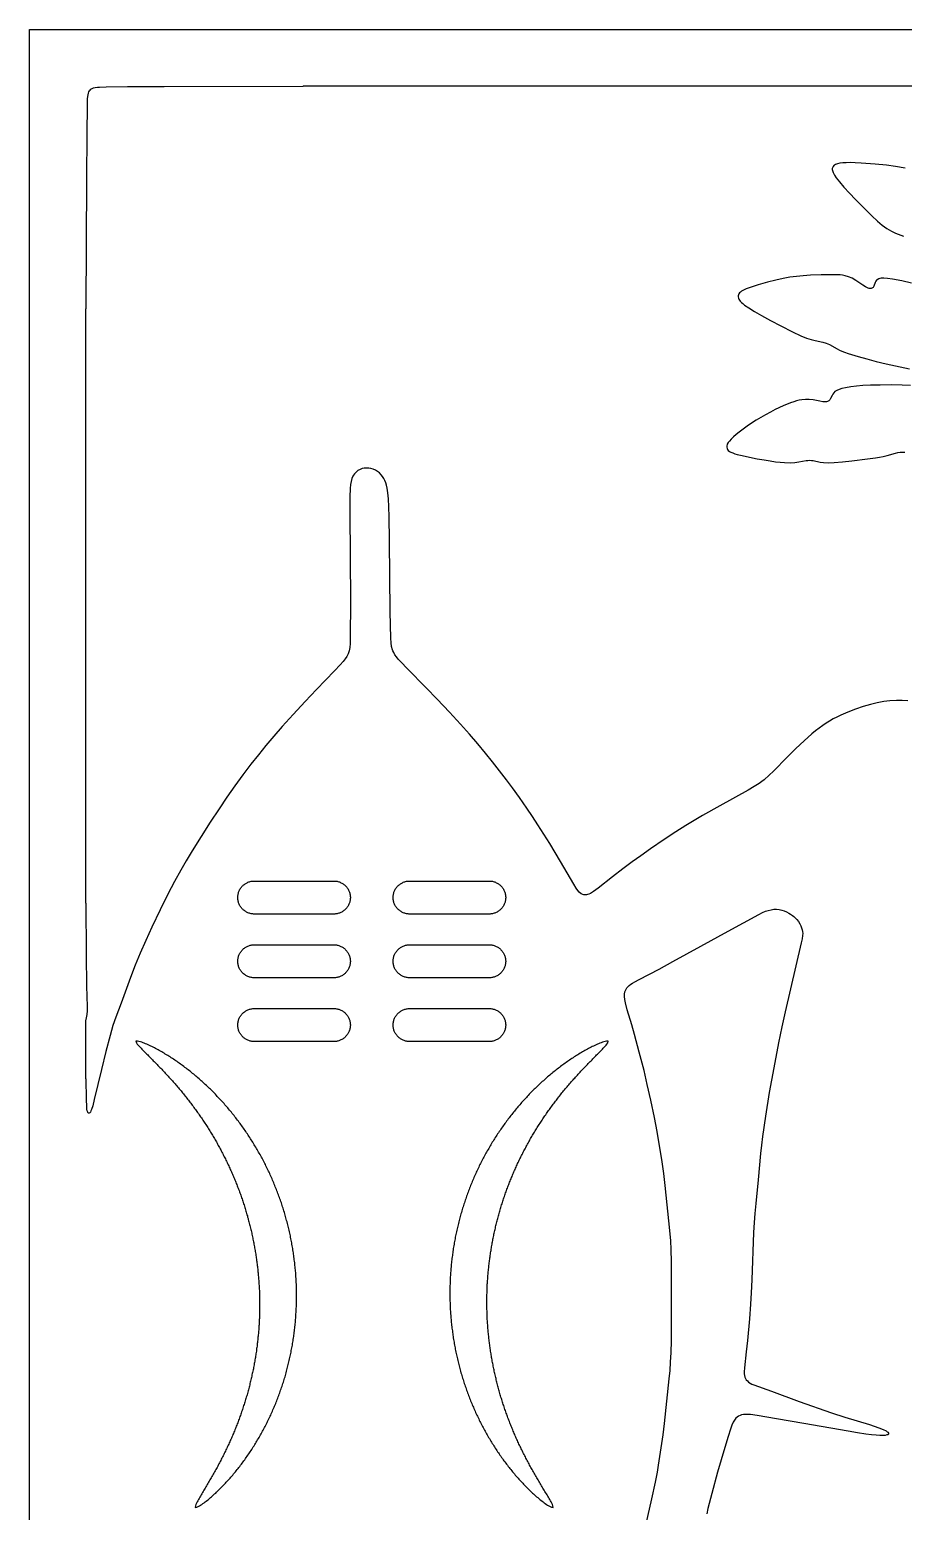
# Model space of a CAD drawing. Header units: millimetres. Extents: x 0 to 300, y 0 to 300.
# Drawn here: x 0 to 116.4, y 102.5 to 300 of the extents above; entities that cross this region are included whole.
import ezdxf

# ---------------------------------------------------------------- set-up
doc = ezdxf.new("R2010")
doc.units = ezdxf.units.MM
doc.layers.add('DIS_KONTUR', color=1, linetype='Continuous')
doc.layers.add('IC_DELIKLER', color=5, linetype='Continuous')

msp = doc.modelspace()

# ---------------------------------------------------------------- linework, layer by layer
at = {"layer": 'DIS_KONTUR'}
msp.add_lwpolyline([(0, 300), (300, 300), (300, 0), (0, 0)], close=True, dxfattribs=at)
at = {"layer": 'IC_DELIKLER'}
for points in [[(117.04, 210.53), (116.25, 210.57), (115.5, 210.56), (114.65, 210.52), (113.81, 210.42), (112.92, 210.26), (112.05, 210.05), (111.09, 209.77), (110.05, 209.41), (109.02, 209.02), (108.11, 208.62), (107.57, 208.35), (107.08, 208.1), (106.61, 207.82), (106.14, 207.53), (105.69, 207.22), (105.2, 206.87), (104.72, 206.51), (104.22, 206.1), (103.2, 205.21), (102.11, 204.18), (100.94, 203.02), (99.12, 201.16), (98.55, 200.6), (97.88, 200.01), (97.56, 199.76), (97.2, 199.5), (96.57, 199.09), (95.75, 198.61), (91.98, 196.54), (89.67, 195.25), (88.55, 194.59), (87.45, 193.91), (86.1, 193.04), (84.56, 192.02), (82.74, 190.78), (81.43, 189.86), (80.3, 189.04), (79.06, 188.11), (77.67, 187.04), (75.78, 185.56), (75.14, 185.09), (74.73, 184.85), (74.52, 184.75), (74.35, 184.7), (74.19, 184.66), (74.02, 184.65), (73.86, 184.66), (73.71, 184.7), (73.49, 184.81), (73.25, 185), (73.04, 185.24), (72.82, 185.56), (72.51, 186.06), (70.76, 189.09), (69.31, 191.49), (67.74, 193.98), (67, 195.11), (66.25, 196.23), (65.28, 197.63), (64.34, 198.93), (63.56, 199.97), (61.7, 202.38), (60.76, 203.55), (59.74, 204.78), (58.62, 206.07), (57.43, 207.41), (55.94, 209.03), (54.32, 210.74), (52.86, 212.24), (50.3, 214.84), (49.5, 215.67), (49.13, 216.08), (48.88, 216.38), (48.68, 216.66), (48.51, 216.95), (48.41, 217.17), (48.34, 217.34), (48.23, 217.76), (48.17, 218.25), (48.13, 218.89), (48.06, 222.39), (47.95, 231.89), (47.89, 235.04), (47.85, 236.39), (47.8, 237.44), (47.74, 238.23), (47.65, 238.87), (47.56, 239.26), (47.47, 239.59), (47.34, 239.9), (47.21, 240.16), (47.02, 240.44), (46.84, 240.67), (46.6, 240.9), (46.37, 241.08), (46.08, 241.26), (45.78, 241.4), (45.46, 241.5), (45.18, 241.55), (44.85, 241.56), (44.56, 241.54), (44.29, 241.48), (44.03, 241.38), (43.74, 241.22), (43.49, 241.02), (43.27, 240.78), (43.17, 240.62), (43.08, 240.46), (42.95, 240.15), (42.85, 239.78), (42.77, 239.34), (42.73, 238.85), (42.69, 237.7), (42.67, 235.65), (42.74, 223.75), (42.73, 218.9), (42.71, 218.15), (42.66, 217.61), (42.57, 217.19), (42.43, 216.78), (42.26, 216.43), (42.04, 216.11), (41.77, 215.75), (41.38, 215.3), (40.63, 214.5), (38.22, 212.03), (36.7, 210.44), (35.1, 208.72), (33.63, 207.08), (32.55, 205.83), (31.49, 204.57), (30.48, 203.33), (29.49, 202.07), (28.4, 200.64), (27.34, 199.18), (26.28, 197.67), (25.24, 196.14), (24.07, 194.33), (21.67, 190.53), (20.86, 189.21), (20.13, 187.95), (19.29, 186.42), (18.42, 184.73), (17.4, 182.67), (16.3, 180.37), (15.47, 178.55), (14.74, 176.9), (14.07, 175.29), (13.43, 173.66), (12.18, 170.23), (11.48, 168.36), (11.09, 167.22), (10.72, 165.92), (10.17, 163.79), (9.57, 161.37), (8.62, 157.38), (8.4, 156.52), (8.25, 156.04), (8.17, 155.85), (8.09, 155.7), (8.01, 155.59), (7.94, 155.55), (7.88, 155.54), (7.82, 155.57), (7.74, 155.68), (7.68, 155.86), (7.64, 156.09), (7.61, 156.4), (7.58, 157.42), (7.54, 160.07), (7.5, 160.12), (7.5, 167.97), (7.55, 168.02), (7.65, 168.71), (7.7, 169.19), (7.72, 169.63), (7.65, 171.26), (7.62, 172.41), (7.58, 176.76), (7.54, 183.51), (7.5, 183.56), (7.5, 262.76), (7.54, 262.81), (7.61, 280.11), (7.66, 286.06), (7.7, 289.91), (7.73, 290.8), (7.79, 291.32), (7.84, 291.53), (7.9, 291.69), (7.97, 291.83), (8.06, 291.95), (8.17, 292.05), (8.34, 292.16), (8.53, 292.23), (8.74, 292.29), (9.02, 292.33), (9.3, 292.35), (10.19, 292.38), (13.04, 292.41), (17.94, 292.43), (36.44, 292.46), (36.49, 292.5), (119.54, 292.5)], [(116.65, 281.54), (115.38, 281.77), (114.19, 281.93), (112.69, 282.08), (110.8, 282.21), (110, 282.25), (109.35, 282.27), (108.8, 282.26), (108.36, 282.24), (107.97, 282.2), (107.66, 282.13), (107.38, 282.02), (107.24, 281.94), (107.16, 281.87), (107.06, 281.77), (107.01, 281.68), (106.98, 281.58), (106.96, 281.48), (106.96, 281.37), (106.98, 281.22), (107.07, 280.94), (107.24, 280.61), (107.48, 280.25), (107.91, 279.71), (108.5, 279.02), (109.24, 278.21), (110.07, 277.35), (111.16, 276.24), (112.23, 275.19), (112.99, 274.47), (113.6, 273.95), (113.91, 273.71), (114.23, 273.47), (114.53, 273.29), (114.83, 273.12), (115.37, 272.87), (116.47, 272.45)], [(117.53, 266.2), (116.21, 266.5), (114.98, 266.74), (114.3, 266.84), (113.82, 266.88), (113.46, 266.86), (113.3, 266.83), (113.15, 266.77), (112.95, 266.66), (112.87, 266.59), (112.78, 266.47), (112.68, 266.28), (112.49, 265.8), (112.39, 265.64), (112.3, 265.56), (112.23, 265.52), (112.14, 265.5), (112.01, 265.49), (111.88, 265.51), (111.73, 265.55), (111.37, 265.72), (111.05, 265.92), (110.1, 266.56), (109.59, 266.85), (109.14, 267.05), (108.67, 267.18), (108.33, 267.25), (107.99, 267.29), (107.14, 267.33), (105.49, 267.32), (104.04, 267.27), (103.1, 267.2), (102.2, 267.11), (101.31, 266.98), (100.43, 266.82), (99.45, 266.61), (98.33, 266.33), (97.08, 265.98), (96.13, 265.69), (95.48, 265.45), (95.05, 265.24), (94.85, 265.12), (94.72, 265.02), (94.6, 264.9), (94.51, 264.78), (94.45, 264.65), (94.42, 264.51), (94.42, 264.37), (94.45, 264.22), (94.5, 264.08), (94.59, 263.94), (94.69, 263.8), (94.85, 263.63), (95.02, 263.48), (95.25, 263.29), (95.82, 262.9), (96.58, 262.42), (97.53, 261.87), (98.72, 261.23), (100.1, 260.51), (101.66, 259.73), (102.79, 259.2), (103.53, 258.89), (104.14, 258.68), (104.66, 258.54), (105.68, 258.34), (106.14, 258.21), (106.58, 258.02), (107.6, 257.43), (107.91, 257.28), (108.23, 257.14), (108.6, 256.99), (109.07, 256.83), (110.41, 256.43), (111.56, 256.11), (112.82, 255.78), (114.13, 255.46), (115.4, 255.17), (117.26, 254.77)], [(117.4, 252.58), (116.25, 252.62), (114.9, 252.63), (113.35, 252.62), (112.05, 252.59), (111.05, 252.54), (110.2, 252.47), (109.41, 252.37), (108.72, 252.25), (108.24, 252.14), (107.87, 252.03), (107.58, 251.9), (107.32, 251.74), (107.17, 251.6), (107.02, 251.41), (106.93, 251.23), (106.74, 250.82), (106.63, 250.64), (106.49, 250.51), (106.3, 250.42), (106.19, 250.39), (106.03, 250.37), (105.69, 250.39), (105.31, 250.45), (104.4, 250.63), (103.86, 250.7), (103.37, 250.71), (102.88, 250.66), (102.54, 250.6), (102.2, 250.52), (101.82, 250.4), (101.4, 250.25), (100.43, 249.85), (99.35, 249.34), (98.72, 249.02), (98.07, 248.66), (96.82, 247.92), (96.19, 247.52), (95.6, 247.13), (95.07, 246.75), (94.55, 246.36), (94.13, 246.02), (93.79, 245.72), (93.47, 245.42), (93.25, 245.16), (93.09, 244.94), (92.97, 244.72), (92.91, 244.49), (92.9, 244.32), (92.93, 244.18), (93.01, 244.02), (93.1, 243.91), (93.25, 243.78), (93.44, 243.68), (93.69, 243.57), (93.96, 243.47), (94.29, 243.38), (94.96, 243.21), (95.94, 243), (96.97, 242.8), (97.9, 242.63), (98.69, 242.5), (99.39, 242.4), (100.03, 242.33), (100.58, 242.28), (101.33, 242.26), (101.97, 242.3), (102.51, 242.37), (103.47, 242.55), (103.71, 242.57), (103.94, 242.59), (104.18, 242.58), (104.41, 242.55), (105.33, 242.35), (105.81, 242.28), (106.4, 242.26), (107.2, 242.3), (108.34, 242.4), (109.58, 242.52), (111.67, 242.77), (112.71, 242.91), (113.25, 243), (113.74, 243.11), (114.27, 243.24), (115.37, 243.56), (115.7, 243.63), (115.99, 243.67), (116.28, 243.69), (116.61, 243.68)], [(82.16, 100.81), (82.93, 104.12), (83.41, 106.37), (83.66, 107.7), (83.81, 108.64), (84.41, 112.69), (84.61, 114.18), (85.24, 120.15), (85.34, 121.24), (85.42, 122.34), (85.48, 123.64), (85.52, 125.19), (85.54, 127.09), (85.55, 129.59), (85.55, 133.14), (85.53, 135.74), (85.49, 137.39), (85.44, 138.53), (85.31, 139.93), (84.68, 145.89), (84.49, 147.53), (84.24, 149.36), (83.82, 151.98), (83.63, 153.12), (83.26, 154.98), (82.78, 157.28), (82.31, 159.38), (81.87, 161.22), (81.24, 163.7), (80.61, 166.06), (80.25, 167.31), (79.64, 169.32), (79.4, 170.24), (79.3, 170.72), (79.26, 171.1), (79.27, 171.43), (79.33, 171.74), (79.39, 171.91), (79.49, 172.1), (79.59, 172.25), (79.74, 172.43), (79.91, 172.59), (80.1, 172.73), (80.35, 172.9), (80.64, 173.08), (81.21, 173.39), (83.87, 174.77), (85.73, 175.76), (89.44, 177.82), (93.08, 179.81), (97.16, 182.05), (97.65, 182.29), (98.06, 182.47), (98.43, 182.59), (98.81, 182.68), (99.19, 182.73), (99.53, 182.73), (99.87, 182.69), (100.25, 182.6), (100.53, 182.51), (100.85, 182.38), (101.16, 182.23), (101.41, 182.09), (101.65, 181.92), (101.84, 181.77), (102.05, 181.57), (102.24, 181.36), (102.44, 181.09), (102.63, 180.8), (102.76, 180.54), (102.87, 180.28), (102.95, 180.01), (103, 179.78), (103.02, 179.5), (103, 179.22), (102.94, 178.79), (102.83, 178.25), (100.66, 169.06), (100.23, 167.05), (99.79, 164.95), (99.15, 161.61), (98.57, 158.31), (98.06, 155.15), (97.66, 152.43), (97.52, 151.29), (97.4, 150.19), (97.07, 146.66), (96.75, 143.53), (96.63, 142.18), (96.55, 140.98), (96.48, 139.64), (96.24, 133.34), (96.16, 131.59), (96.08, 130.1), (95.93, 128.15), (95.67, 125.26), (95.5, 123.72), (95.24, 121.59), (95.22, 121.06), (95.23, 120.82), (95.27, 120.59), (95.32, 120.37), (95.41, 120.17), (95.5, 120.02), (95.64, 119.85), (95.81, 119.7), (96, 119.57), (96.25, 119.44), (96.51, 119.32), (98.86, 118.48), (102.56, 117.1), (106.85, 115.6), (108.61, 115.02), (111.91, 114.03), (113.15, 113.62), (113.73, 113.39), (114.12, 113.19), (114.27, 113.09), (114.36, 113.01), (114.43, 112.91), (114.45, 112.83), (114.43, 112.78), (114.4, 112.73), (114.34, 112.69), (114.24, 112.65), (114, 112.6), (113.66, 112.57), (113.28, 112.58), (112.79, 112.61), (112.19, 112.68), (111.45, 112.77), (110.31, 112.94), (109.08, 113.14), (103.17, 114.2), (99.52, 114.8), (96.96, 115.25), (96.08, 115.38), (95.73, 115.4), (95.39, 115.4), (95.11, 115.38), (94.88, 115.33), (94.67, 115.26), (94.47, 115.16), (94.29, 115.03), (94.12, 114.88), (93.93, 114.63), (93.76, 114.34), (93.59, 113.94), (93.4, 113.43), (93.08, 112.43), (92.64, 110.99), (91.67, 107.68), (90.89, 104.84), (90.39, 102.85), (90.22, 102.12)]]:
    msp.add_lwpolyline(points, dxfattribs=at)
for points in [[(40.54, 186.5), (40.65, 186.5), (40.76, 186.49), (40.87, 186.48), (40.97, 186.46), (41.08, 186.43), (41.19, 186.4), (41.29, 186.37), (41.39, 186.33), (41.49, 186.28), (41.59, 186.23), (41.69, 186.18), (41.78, 186.12), (41.87, 186.05), (41.95, 185.99), (42.03, 185.91), (42.11, 185.84), (42.19, 185.76), (42.26, 185.67), (42.32, 185.58), (42.39, 185.49), (42.44, 185.4), (42.5, 185.3), (42.54, 185.2), (42.59, 185.1), (42.62, 185), (42.66, 184.9), (42.68, 184.79), (42.71, 184.68), (42.72, 184.57), (42.73, 184.46), (42.74, 184.35), (42.74, 184.25), (42.73, 184.14), (42.72, 184.03), (42.71, 183.92), (42.68, 183.81), (42.66, 183.7), (42.62, 183.6), (42.59, 183.5), (42.54, 183.4), (42.5, 183.3), (42.44, 183.2), (42.39, 183.11), (42.32, 183.02), (42.26, 182.93), (42.19, 182.84), (42.11, 182.76), (42.03, 182.69), (41.95, 182.61), (41.87, 182.55), (41.78, 182.48), (41.69, 182.42), (41.59, 182.37), (41.49, 182.32), (41.39, 182.27), (41.29, 182.23), (41.19, 182.2), (41.08, 182.17), (40.97, 182.14), (40.87, 182.12), (40.76, 182.11), (40.65, 182.1), (40.54, 182.1), (29.94, 182.1), (29.83, 182.1), (29.72, 182.11), (29.61, 182.12), (29.5, 182.14), (29.4, 182.17), (29.29, 182.2), (29.19, 182.23), (29.08, 182.27), (28.98, 182.32), (28.89, 182.37), (28.79, 182.42), (28.7, 182.48), (28.61, 182.55), (28.52, 182.61), (28.44, 182.69), (28.36, 182.76), (28.29, 182.84), (28.22, 182.93), (28.15, 183.02), (28.09, 183.11), (28.03, 183.2), (27.98, 183.3), (27.93, 183.4), (27.89, 183.5), (27.85, 183.6), (27.82, 183.7), (27.79, 183.81), (27.77, 183.92), (27.76, 184.03), (27.74, 184.14), (27.74, 184.25), (27.74, 184.35), (27.74, 184.46), (27.76, 184.57), (27.77, 184.68), (27.79, 184.79), (27.82, 184.9), (27.85, 185), (27.89, 185.1), (27.93, 185.2), (27.98, 185.3), (28.03, 185.4), (28.09, 185.49), (28.15, 185.58), (28.22, 185.67), (28.29, 185.76), (28.36, 185.84), (28.44, 185.91), (28.52, 185.99), (28.61, 186.05), (28.7, 186.12), (28.79, 186.18), (28.89, 186.23), (28.98, 186.28), (29.08, 186.33), (29.19, 186.37), (29.29, 186.4), (29.4, 186.43), (29.5, 186.46), (29.61, 186.48), (29.72, 186.49), (29.83, 186.5), (29.94, 186.5)], [(61.24, 186.5), (61.35, 186.5), (61.46, 186.49), (61.57, 186.48), (61.67, 186.46), (61.78, 186.43), (61.89, 186.4), (61.99, 186.37), (62.09, 186.33), (62.19, 186.28), (62.29, 186.23), (62.39, 186.18), (62.48, 186.12), (62.57, 186.05), (62.65, 185.99), (62.73, 185.91), (62.81, 185.84), (62.89, 185.76), (62.96, 185.67), (63.02, 185.58), (63.09, 185.49), (63.14, 185.4), (63.2, 185.3), (63.24, 185.2), (63.29, 185.1), (63.32, 185), (63.36, 184.9), (63.38, 184.79), (63.41, 184.68), (63.42, 184.57), (63.43, 184.46), (63.44, 184.35), (63.44, 184.25), (63.43, 184.14), (63.42, 184.03), (63.41, 183.92), (63.38, 183.81), (63.36, 183.7), (63.32, 183.6), (63.29, 183.5), (63.24, 183.4), (63.2, 183.3), (63.14, 183.2), (63.09, 183.11), (63.02, 183.02), (62.96, 182.93), (62.89, 182.84), (62.81, 182.76), (62.73, 182.69), (62.65, 182.61), (62.57, 182.55), (62.48, 182.48), (62.39, 182.42), (62.29, 182.37), (62.19, 182.32), (62.09, 182.27), (61.99, 182.23), (61.89, 182.2), (61.78, 182.17), (61.67, 182.14), (61.57, 182.12), (61.46, 182.11), (61.35, 182.1), (61.24, 182.1), (50.64, 182.1), (50.53, 182.1), (50.42, 182.11), (50.31, 182.12), (50.2, 182.14), (50.1, 182.17), (49.99, 182.2), (49.89, 182.23), (49.78, 182.27), (49.68, 182.32), (49.59, 182.37), (49.49, 182.42), (49.4, 182.48), (49.31, 182.55), (49.22, 182.61), (49.14, 182.69), (49.06, 182.76), (48.99, 182.84), (48.92, 182.93), (48.85, 183.02), (48.79, 183.11), (48.73, 183.2), (48.68, 183.3), (48.63, 183.4), (48.59, 183.5), (48.55, 183.6), (48.52, 183.7), (48.49, 183.81), (48.47, 183.92), (48.46, 184.03), (48.44, 184.14), (48.44, 184.25), (48.44, 184.35), (48.44, 184.46), (48.46, 184.57), (48.47, 184.68), (48.49, 184.79), (48.52, 184.9), (48.55, 185), (48.59, 185.1), (48.63, 185.2), (48.68, 185.3), (48.73, 185.4), (48.79, 185.49), (48.85, 185.58), (48.92, 185.67), (48.99, 185.76), (49.06, 185.84), (49.14, 185.91), (49.22, 185.99), (49.31, 186.05), (49.4, 186.12), (49.49, 186.18), (49.59, 186.23), (49.68, 186.28), (49.78, 186.33), (49.89, 186.37), (49.99, 186.4), (50.1, 186.43), (50.2, 186.46), (50.31, 186.48), (50.42, 186.49), (50.53, 186.5), (50.64, 186.5)], [(40.54, 178), (40.65, 178), (40.76, 177.99), (40.87, 177.98), (40.97, 177.96), (41.08, 177.93), (41.19, 177.9), (41.29, 177.87), (41.39, 177.83), (41.49, 177.78), (41.59, 177.73), (41.69, 177.68), (41.78, 177.62), (41.87, 177.55), (41.95, 177.49), (42.03, 177.41), (42.11, 177.34), (42.19, 177.26), (42.26, 177.17), (42.32, 177.08), (42.39, 176.99), (42.44, 176.9), (42.5, 176.8), (42.54, 176.7), (42.59, 176.6), (42.62, 176.5), (42.66, 176.4), (42.68, 176.29), (42.71, 176.18), (42.72, 176.07), (42.73, 175.96), (42.74, 175.85), (42.74, 175.75), (42.73, 175.64), (42.72, 175.53), (42.71, 175.42), (42.68, 175.31), (42.66, 175.2), (42.62, 175.1), (42.59, 175), (42.54, 174.9), (42.5, 174.8), (42.44, 174.7), (42.39, 174.61), (42.32, 174.52), (42.26, 174.43), (42.19, 174.34), (42.11, 174.26), (42.03, 174.19), (41.95, 174.11), (41.87, 174.05), (41.78, 173.98), (41.69, 173.92), (41.59, 173.87), (41.49, 173.82), (41.39, 173.77), (41.29, 173.73), (41.19, 173.7), (41.08, 173.67), (40.97, 173.64), (40.87, 173.62), (40.76, 173.61), (40.65, 173.6), (40.54, 173.6), (29.94, 173.6), (29.83, 173.6), (29.72, 173.61), (29.61, 173.62), (29.5, 173.64), (29.4, 173.67), (29.29, 173.7), (29.19, 173.73), (29.08, 173.77), (28.98, 173.82), (28.89, 173.87), (28.79, 173.92), (28.7, 173.98), (28.61, 174.05), (28.52, 174.11), (28.44, 174.19), (28.36, 174.26), (28.29, 174.34), (28.22, 174.43), (28.15, 174.52), (28.09, 174.61), (28.03, 174.7), (27.98, 174.8), (27.93, 174.9), (27.89, 175), (27.85, 175.1), (27.82, 175.2), (27.79, 175.31), (27.77, 175.42), (27.76, 175.53), (27.74, 175.64), (27.74, 175.75), (27.74, 175.85), (27.74, 175.96), (27.76, 176.07), (27.77, 176.18), (27.79, 176.29), (27.82, 176.4), (27.85, 176.5), (27.89, 176.6), (27.93, 176.7), (27.98, 176.8), (28.03, 176.9), (28.09, 176.99), (28.15, 177.08), (28.22, 177.17), (28.29, 177.26), (28.36, 177.34), (28.44, 177.41), (28.52, 177.49), (28.61, 177.55), (28.7, 177.62), (28.79, 177.68), (28.89, 177.73), (28.98, 177.78), (29.08, 177.83), (29.19, 177.87), (29.29, 177.9), (29.4, 177.93), (29.5, 177.96), (29.61, 177.98), (29.72, 177.99), (29.83, 178), (29.94, 178)], [(61.24, 178), (61.35, 178), (61.46, 177.99), (61.57, 177.98), (61.67, 177.96), (61.78, 177.93), (61.89, 177.9), (61.99, 177.87), (62.09, 177.83), (62.19, 177.78), (62.29, 177.73), (62.39, 177.68), (62.48, 177.62), (62.57, 177.55), (62.65, 177.49), (62.73, 177.41), (62.81, 177.34), (62.89, 177.26), (62.96, 177.17), (63.02, 177.08), (63.09, 176.99), (63.14, 176.9), (63.2, 176.8), (63.24, 176.7), (63.29, 176.6), (63.32, 176.5), (63.36, 176.4), (63.38, 176.29), (63.41, 176.18), (63.42, 176.07), (63.43, 175.96), (63.44, 175.85), (63.44, 175.75), (63.43, 175.64), (63.42, 175.53), (63.41, 175.42), (63.38, 175.31), (63.36, 175.2), (63.32, 175.1), (63.29, 175), (63.24, 174.9), (63.2, 174.8), (63.14, 174.7), (63.09, 174.61), (63.02, 174.52), (62.96, 174.43), (62.89, 174.34), (62.81, 174.26), (62.73, 174.19), (62.65, 174.11), (62.57, 174.05), (62.48, 173.98), (62.39, 173.92), (62.29, 173.87), (62.19, 173.82), (62.09, 173.77), (61.99, 173.73), (61.89, 173.7), (61.78, 173.67), (61.67, 173.64), (61.57, 173.62), (61.46, 173.61), (61.35, 173.6), (61.24, 173.6), (50.64, 173.6), (50.53, 173.6), (50.42, 173.61), (50.31, 173.62), (50.2, 173.64), (50.1, 173.67), (49.99, 173.7), (49.89, 173.73), (49.78, 173.77), (49.68, 173.82), (49.59, 173.87), (49.49, 173.92), (49.4, 173.98), (49.31, 174.05), (49.22, 174.11), (49.14, 174.19), (49.06, 174.26), (48.99, 174.34), (48.92, 174.43), (48.85, 174.52), (48.79, 174.61), (48.73, 174.7), (48.68, 174.8), (48.63, 174.9), (48.59, 175), (48.55, 175.1), (48.52, 175.2), (48.49, 175.31), (48.47, 175.42), (48.46, 175.53), (48.44, 175.64), (48.44, 175.75), (48.44, 175.85), (48.44, 175.96), (48.46, 176.07), (48.47, 176.18), (48.49, 176.29), (48.52, 176.4), (48.55, 176.5), (48.59, 176.6), (48.63, 176.7), (48.68, 176.8), (48.73, 176.9), (48.79, 176.99), (48.85, 177.08), (48.92, 177.17), (48.99, 177.26), (49.06, 177.34), (49.14, 177.41), (49.22, 177.49), (49.31, 177.55), (49.4, 177.62), (49.49, 177.68), (49.59, 177.73), (49.68, 177.78), (49.78, 177.83), (49.89, 177.87), (49.99, 177.9), (50.1, 177.93), (50.2, 177.96), (50.31, 177.98), (50.42, 177.99), (50.53, 178), (50.64, 178)], [(40.54, 169.5), (40.65, 169.5), (40.76, 169.49), (40.87, 169.48), (40.97, 169.46), (41.08, 169.43), (41.19, 169.4), (41.29, 169.37), (41.39, 169.33), (41.49, 169.28), (41.59, 169.23), (41.69, 169.18), (41.78, 169.12), (41.87, 169.05), (41.95, 168.99), (42.03, 168.91), (42.11, 168.84), (42.19, 168.76), (42.26, 168.67), (42.32, 168.58), (42.39, 168.49), (42.44, 168.4), (42.5, 168.3), (42.54, 168.2), (42.59, 168.1), (42.62, 168), (42.66, 167.9), (42.68, 167.79), (42.71, 167.68), (42.72, 167.57), (42.73, 167.46), (42.74, 167.35), (42.74, 167.25), (42.73, 167.14), (42.72, 167.03), (42.71, 166.92), (42.68, 166.81), (42.66, 166.7), (42.62, 166.6), (42.59, 166.5), (42.54, 166.4), (42.5, 166.3), (42.44, 166.2), (42.39, 166.11), (42.32, 166.02), (42.26, 165.93), (42.19, 165.84), (42.11, 165.76), (42.03, 165.69), (41.95, 165.61), (41.87, 165.55), (41.78, 165.48), (41.69, 165.42), (41.59, 165.37), (41.49, 165.32), (41.39, 165.27), (41.29, 165.23), (41.19, 165.2), (41.08, 165.17), (40.97, 165.14), (40.87, 165.12), (40.76, 165.11), (40.65, 165.1), (40.54, 165.1), (29.94, 165.1), (29.83, 165.1), (29.72, 165.11), (29.61, 165.12), (29.5, 165.14), (29.4, 165.17), (29.29, 165.2), (29.19, 165.23), (29.08, 165.27), (28.98, 165.32), (28.89, 165.37), (28.79, 165.42), (28.7, 165.48), (28.61, 165.55), (28.52, 165.61), (28.44, 165.69), (28.36, 165.76), (28.29, 165.84), (28.22, 165.93), (28.15, 166.02), (28.09, 166.11), (28.03, 166.2), (27.98, 166.3), (27.93, 166.4), (27.89, 166.5), (27.85, 166.6), (27.82, 166.7), (27.79, 166.81), (27.77, 166.92), (27.76, 167.03), (27.74, 167.14), (27.74, 167.25), (27.74, 167.35), (27.74, 167.46), (27.76, 167.57), (27.77, 167.68), (27.79, 167.79), (27.82, 167.9), (27.85, 168), (27.89, 168.1), (27.93, 168.2), (27.98, 168.3), (28.03, 168.4), (28.09, 168.49), (28.15, 168.58), (28.22, 168.67), (28.29, 168.76), (28.36, 168.84), (28.44, 168.91), (28.52, 168.99), (28.61, 169.05), (28.7, 169.12), (28.79, 169.18), (28.89, 169.23), (28.98, 169.28), (29.08, 169.33), (29.19, 169.37), (29.29, 169.4), (29.4, 169.43), (29.5, 169.46), (29.61, 169.48), (29.72, 169.49), (29.83, 169.5), (29.94, 169.5)], [(61.24, 169.5), (61.35, 169.5), (61.46, 169.49), (61.57, 169.48), (61.67, 169.46), (61.78, 169.43), (61.89, 169.4), (61.99, 169.37), (62.09, 169.33), (62.19, 169.28), (62.29, 169.23), (62.39, 169.18), (62.48, 169.12), (62.57, 169.05), (62.65, 168.99), (62.73, 168.91), (62.81, 168.84), (62.89, 168.76), (62.96, 168.67), (63.02, 168.58), (63.09, 168.49), (63.14, 168.4), (63.2, 168.3), (63.24, 168.2), (63.29, 168.1), (63.32, 168), (63.36, 167.9), (63.38, 167.79), (63.41, 167.68), (63.42, 167.57), (63.43, 167.46), (63.44, 167.35), (63.44, 167.25), (63.43, 167.14), (63.42, 167.03), (63.41, 166.92), (63.38, 166.81), (63.36, 166.7), (63.32, 166.6), (63.29, 166.5), (63.24, 166.4), (63.2, 166.3), (63.14, 166.2), (63.09, 166.11), (63.02, 166.02), (62.96, 165.93), (62.89, 165.84), (62.81, 165.76), (62.73, 165.69), (62.65, 165.61), (62.57, 165.55), (62.48, 165.48), (62.39, 165.42), (62.29, 165.37), (62.19, 165.32), (62.09, 165.27), (61.99, 165.23), (61.89, 165.2), (61.78, 165.17), (61.67, 165.14), (61.57, 165.12), (61.46, 165.11), (61.35, 165.1), (61.24, 165.1), (50.64, 165.1), (50.53, 165.1), (50.42, 165.11), (50.31, 165.12), (50.2, 165.14), (50.1, 165.17), (49.99, 165.2), (49.89, 165.23), (49.78, 165.27), (49.68, 165.32), (49.59, 165.37), (49.49, 165.42), (49.4, 165.48), (49.31, 165.55), (49.22, 165.61), (49.14, 165.69), (49.06, 165.76), (48.99, 165.84), (48.92, 165.93), (48.85, 166.02), (48.79, 166.11), (48.73, 166.2), (48.68, 166.3), (48.63, 166.4), (48.59, 166.5), (48.55, 166.6), (48.52, 166.7), (48.49, 166.81), (48.47, 166.92), (48.46, 167.03), (48.44, 167.14), (48.44, 167.25), (48.44, 167.35), (48.44, 167.46), (48.46, 167.57), (48.47, 167.68), (48.49, 167.79), (48.52, 167.9), (48.55, 168), (48.59, 168.1), (48.63, 168.2), (48.68, 168.3), (48.73, 168.4), (48.79, 168.49), (48.85, 168.58), (48.92, 168.67), (48.99, 168.76), (49.06, 168.84), (49.14, 168.91), (49.22, 168.99), (49.31, 169.05), (49.4, 169.12), (49.49, 169.18), (49.59, 169.23), (49.68, 169.28), (49.78, 169.33), (49.89, 169.37), (49.99, 169.4), (50.1, 169.43), (50.2, 169.46), (50.31, 169.48), (50.42, 169.49), (50.53, 169.5), (50.64, 169.5)], [(14.24, 164.92), (14.35, 164.77), (14.47, 164.62), (14.59, 164.48), (14.71, 164.35), (14.84, 164.21), (14.97, 164.08), (15.09, 163.95), (15.22, 163.82), (15.34, 163.69), (15.47, 163.56), (15.6, 163.44), (15.73, 163.31), (15.85, 163.18), (15.98, 163.05), (16.1, 162.93), (16.23, 162.8), (16.36, 162.67), (16.48, 162.55), (16.61, 162.42), (16.73, 162.29), (16.86, 162.17), (16.98, 162.04), (17.1, 161.91), (17.23, 161.78), (17.35, 161.66), (17.47, 161.53), (17.6, 161.4), (17.72, 161.27), (17.84, 161.14), (17.96, 161.02), (18.08, 160.89), (18.2, 160.76), (18.32, 160.63), (18.44, 160.5), (18.56, 160.37), (18.68, 160.24), (18.79, 160.11), (18.91, 159.98), (19.03, 159.85), (19.14, 159.72), (19.26, 159.58), (19.37, 159.45), (19.49, 159.32), (19.6, 159.19), (19.72, 159.05), (19.83, 158.92), (19.94, 158.79), (20.05, 158.65), (20.17, 158.52), (20.28, 158.38), (20.39, 158.25), (20.5, 158.11), (20.61, 157.98), (20.72, 157.84), (20.83, 157.71), (20.93, 157.57), (21.04, 157.43), (21.15, 157.3), (21.25, 157.16), (21.36, 157.02), (21.47, 156.88), (21.57, 156.75), (21.67, 156.61), (21.78, 156.47), (21.88, 156.33), (21.98, 156.19), (22.09, 156.05), (22.19, 155.91), (22.29, 155.77), (22.39, 155.63), (22.49, 155.49), (22.59, 155.35), (22.69, 155.2), (22.78, 155.06), (22.88, 154.92), (22.98, 154.78), (23.08, 154.63), (23.17, 154.49), (23.27, 154.35), (23.36, 154.2), (23.46, 154.06), (23.55, 153.91), (23.64, 153.77), (23.73, 153.62), (23.83, 153.48), (23.92, 153.33), (24.01, 153.19), (24.1, 153.04), (24.19, 152.89), (24.28, 152.75), (24.37, 152.6), (24.45, 152.45), (24.54, 152.31), (24.63, 152.16), (24.71, 152.01), (24.8, 151.86), (24.88, 151.71), (24.97, 151.56), (25.05, 151.41), (25.13, 151.26), (25.22, 151.11), (25.3, 150.96), (25.38, 150.81), (25.46, 150.66), (25.54, 150.51), (25.62, 150.36), (25.7, 150.21), (25.78, 150.06), (25.85, 149.91), (25.93, 149.75), (26.01, 149.6), (26.08, 149.45), (26.16, 149.3), (26.23, 149.14), (26.31, 148.99), (26.38, 148.83), (26.45, 148.68), (26.53, 148.53), (26.6, 148.37), (26.67, 148.22), (26.74, 148.06), (26.81, 147.91), (26.88, 147.75), (26.95, 147.6), (27.02, 147.44), (27.08, 147.28), (27.15, 147.13), (27.22, 146.97), (27.28, 146.82), (27.35, 146.66), (27.41, 146.5), (27.47, 146.34), (27.54, 146.19), (27.6, 146.03), (27.66, 145.87), (27.72, 145.71), (27.78, 145.55), (27.84, 145.4), (27.9, 145.24), (27.96, 145.08), (28.02, 144.92), (28.08, 144.76), (28.13, 144.6), (28.19, 144.44), (28.25, 144.28), (28.3, 144.12), (28.36, 143.96), (28.41, 143.8), (28.46, 143.64), (28.52, 143.48), (28.57, 143.32), (28.62, 143.16), (28.67, 142.99), (28.72, 142.83), (28.77, 142.67), (28.82, 142.51), (28.87, 142.35), (28.91, 142.19), (28.96, 142.02), (29.01, 141.86), (29.05, 141.7), (29.1, 141.53), (29.14, 141.37), (29.18, 141.21), (29.23, 141.05), (29.27, 140.88), (29.31, 140.72), (29.35, 140.56), (29.39, 140.39), (29.43, 140.23), (29.47, 140.06), (29.51, 139.9), (29.55, 139.73), (29.59, 139.57), (29.62, 139.41), (29.66, 139.24), (29.69, 139.08), (29.73, 138.91), (29.76, 138.75), (29.8, 138.58), (29.83, 138.42), (29.86, 138.25), (29.89, 138.08), (29.92, 137.92), (29.95, 137.75), (29.98, 137.59), (30.01, 137.42), (30.04, 137.26), (30.07, 137.09), (30.1, 136.92), (30.12, 136.76), (30.15, 136.59), (30.17, 136.42), (30.2, 136.26), (30.22, 136.09), (30.24, 135.92), (30.27, 135.76), (30.29, 135.59), (30.31, 135.42), (30.33, 135.26), (30.35, 135.09), (30.37, 134.92), (30.39, 134.75), (30.41, 134.59), (30.42, 134.42), (30.44, 134.25), (30.46, 134.08), (30.47, 133.92), (30.49, 133.75), (30.5, 133.58), (30.51, 133.41), (30.53, 133.25), (30.54, 133.08), (30.55, 132.91), (30.56, 132.74), (30.57, 132.57), (30.58, 132.41), (30.59, 132.24), (30.6, 132.07), (30.61, 131.9), (30.61, 131.73), (30.62, 131.56), (30.63, 131.4), (30.63, 131.23), (30.64, 131.06), (30.64, 130.89), (30.64, 130.72), (30.64, 130.55), (30.65, 130.39), (30.65, 130.22), (30.65, 130.05), (30.65, 129.88), (30.65, 129.71), (30.65, 129.54), (30.64, 129.38), (30.64, 129.21), (30.64, 129.04), (30.63, 128.87), (30.63, 128.7), (30.62, 128.53), (30.62, 128.37), (30.61, 128.2), (30.6, 128.03), (30.59, 127.86), (30.59, 127.69), (30.58, 127.52), (30.57, 127.35), (30.56, 127.19), (30.54, 127.02), (30.53, 126.85), (30.52, 126.68), (30.51, 126.51), (30.49, 126.35), (30.48, 126.18), (30.46, 126.01), (30.45, 125.84), (30.43, 125.67), (30.41, 125.51), (30.4, 125.34), (30.38, 125.17), (30.36, 125), (30.34, 124.83), (30.32, 124.67), (30.3, 124.5), (30.28, 124.33), (30.25, 124.16), (30.23, 124), (30.21, 123.83), (30.18, 123.66), (30.16, 123.49), (30.13, 123.33), (30.11, 123.16), (30.08, 122.99), (30.05, 122.83), (30.02, 122.66), (29.99, 122.49), (29.96, 122.32), (29.93, 122.16), (29.9, 121.99), (29.87, 121.83), (29.84, 121.66), (29.81, 121.49), (29.77, 121.33), (29.74, 121.16), (29.7, 120.99), (29.67, 120.83), (29.63, 120.66), (29.6, 120.5), (29.56, 120.33), (29.52, 120.17), (29.48, 120), (29.44, 119.83), (29.4, 119.67), (29.36, 119.5), (29.32, 119.34), (29.28, 119.17), (29.24, 119.01), (29.19, 118.85), (29.15, 118.68), (29.11, 118.52), (29.06, 118.35), (29.02, 118.19), (28.97, 118.02), (28.92, 117.86), (28.87, 117.7), (28.83, 117.53), (28.78, 117.37), (28.73, 117.21), (28.68, 117.04), (28.63, 116.88), (28.58, 116.72), (28.52, 116.56), (28.47, 116.39), (28.42, 116.23), (28.36, 116.07), (28.31, 115.91), (28.25, 115.74), (28.2, 115.58), (28.14, 115.42), (28.08, 115.26), (28.03, 115.1), (27.97, 114.94), (27.91, 114.78), (27.85, 114.62), (27.79, 114.46), (27.73, 114.29), (27.67, 114.13), (27.61, 113.97), (27.54, 113.81), (27.48, 113.65), (27.42, 113.5), (27.35, 113.34), (27.29, 113.18), (27.22, 113.02), (27.15, 112.86), (27.09, 112.7), (27.02, 112.54), (26.95, 112.38), (26.88, 112.23), (26.81, 112.07), (26.74, 111.91), (26.67, 111.75), (26.6, 111.59), (26.53, 111.44), (26.46, 111.28), (26.38, 111.12), (26.31, 110.97), (26.24, 110.81), (26.16, 110.65), (26.09, 110.5), (26.01, 110.34), (25.93, 110.19), (25.86, 110.03), (25.78, 109.88), (25.7, 109.72), (25.62, 109.57), (25.54, 109.41), (25.46, 109.26), (25.38, 109.1), (25.3, 108.95), (25.22, 108.79), (25.14, 108.64), (25.06, 108.49), (24.97, 108.33), (24.89, 108.18), (24.81, 108.03), (24.72, 107.87), (24.64, 107.72), (24.55, 107.57), (24.46, 107.41), (24.38, 107.26), (24.29, 107.11), (24.2, 106.96), (24.12, 106.8), (24.03, 106.65), (23.94, 106.5), (23.85, 106.35), (23.76, 106.19), (23.67, 106.04), (23.58, 105.89), (23.49, 105.74), (23.4, 105.58), (23.31, 105.43), (23.22, 105.28), (23.13, 105.13), (23.04, 104.97), (22.95, 104.82), (22.85, 104.67), (22.76, 104.51), (22.67, 104.36), (22.58, 104.2), (22.49, 104.04), (22.41, 103.88), (22.32, 103.72), (22.24, 103.56), (22.16, 103.39), (22.09, 103.21), (22.07, 102.99), (22.29, 103.02), (22.46, 103.1), (22.63, 103.2), (22.78, 103.29), (22.94, 103.4), (23.09, 103.5), (23.24, 103.61), (23.39, 103.72), (23.53, 103.83), (23.68, 103.95), (23.82, 104.06), (23.96, 104.18), (24.1, 104.3), (24.24, 104.42), (24.38, 104.54), (24.52, 104.66), (24.65, 104.79), (24.79, 104.91), (24.92, 105.04), (25.05, 105.16), (25.18, 105.29), (25.32, 105.42), (25.45, 105.55), (25.58, 105.68), (25.7, 105.81), (25.83, 105.94), (25.96, 106.08), (26.08, 106.21), (26.21, 106.35), (26.33, 106.48), (26.46, 106.62), (26.58, 106.76), (26.7, 106.9), (26.82, 107.03), (26.94, 107.17), (27.06, 107.31), (27.18, 107.46), (27.3, 107.6), (27.42, 107.74), (27.53, 107.88), (27.65, 108.03), (27.77, 108.17), (27.88, 108.32), (27.99, 108.46), (28.11, 108.61), (28.22, 108.76), (28.33, 108.91), (28.44, 109.06), (28.55, 109.21), (28.66, 109.36), (28.76, 109.51), (28.87, 109.66), (28.98, 109.81), (29.08, 109.96), (29.19, 110.12), (29.29, 110.27), (29.4, 110.42), (29.5, 110.58), (29.6, 110.73), (29.7, 110.89), (29.8, 111.05), (29.9, 111.2), (30, 111.36), (30.1, 111.52), (30.19, 111.68), (30.29, 111.84), (30.38, 112), (30.48, 112.16), (30.57, 112.32), (30.66, 112.48), (30.76, 112.65), (30.85, 112.81), (30.94, 112.97), (31.03, 113.14), (31.12, 113.3), (31.2, 113.46), (31.29, 113.63), (31.38, 113.8), (31.46, 113.96), (31.55, 114.13), (31.63, 114.3), (31.71, 114.46), (31.8, 114.63), (31.88, 114.8), (31.96, 114.97), (32.04, 115.14), (32.12, 115.31), (32.19, 115.48), (32.27, 115.65), (32.35, 115.82), (32.42, 115.99), (32.5, 116.17), (32.57, 116.34), (32.64, 116.51), (32.72, 116.68), (32.79, 116.86), (32.86, 117.03), (32.93, 117.21), (32.99, 117.38), (33.06, 117.56), (33.13, 117.73), (33.19, 117.91), (33.26, 118.09), (33.32, 118.26), (33.39, 118.44), (33.45, 118.62), (33.51, 118.79), (33.57, 118.97), (33.63, 119.15), (33.69, 119.33), (33.75, 119.51), (33.81, 119.69), (33.86, 119.87), (33.92, 120.05), (33.97, 120.23), (34.03, 120.41), (34.08, 120.59), (34.13, 120.77), (34.18, 120.95), (34.23, 121.14), (34.28, 121.32), (34.33, 121.5), (34.37, 121.68), (34.42, 121.87), (34.47, 122.05), (34.51, 122.23), (34.56, 122.42), (34.6, 122.6), (34.64, 122.79), (34.68, 122.97), (34.72, 123.16), (34.76, 123.34), (34.8, 123.53), (34.84, 123.71), (34.87, 123.9), (34.91, 124.08), (34.94, 124.27), (34.98, 124.46), (35.01, 124.64), (35.04, 124.83), (35.07, 125.02), (35.1, 125.2), (35.13, 125.39), (35.16, 125.58), (35.19, 125.76), (35.21, 125.95), (35.24, 126.14), (35.26, 126.33), (35.28, 126.52), (35.31, 126.7), (35.33, 126.89), (35.35, 127.08), (35.37, 127.27), (35.39, 127.46), (35.41, 127.65), (35.42, 127.84), (35.44, 128.03), (35.45, 128.22), (35.47, 128.4), (35.48, 128.59), (35.49, 128.78), (35.51, 128.97), (35.52, 129.16), (35.53, 129.35), (35.53, 129.54), (35.54, 129.73), (35.55, 129.92), (35.55, 130.11), (35.56, 130.3), (35.56, 130.49), (35.57, 130.68), (35.57, 130.87), (35.57, 131.06), (35.57, 131.25), (35.57, 131.44), (35.57, 131.63), (35.57, 131.82), (35.56, 132.01), (35.56, 132.2), (35.55, 132.39), (35.55, 132.58), (35.54, 132.77), (35.53, 132.96), (35.52, 133.15), (35.51, 133.34), (35.5, 133.53), (35.49, 133.72), (35.47, 133.91), (35.46, 134.1), (35.45, 134.29), (35.43, 134.48), (35.41, 134.67), (35.4, 134.86), (35.38, 135.05), (35.36, 135.24), (35.34, 135.43), (35.32, 135.62), (35.29, 135.81), (35.27, 136), (35.25, 136.19), (35.22, 136.38), (35.2, 136.57), (35.17, 136.76), (35.14, 136.94), (35.11, 137.13), (35.08, 137.32), (35.05, 137.51), (35.02, 137.7), (34.99, 137.88), (34.96, 138.07), (34.92, 138.26), (34.89, 138.45), (34.85, 138.63), (34.81, 138.82), (34.78, 139.01), (34.74, 139.19), (34.7, 139.38), (34.66, 139.57), (34.62, 139.75), (34.57, 139.94), (34.53, 140.12), (34.49, 140.31), (34.44, 140.49), (34.39, 140.68), (34.35, 140.86), (34.3, 141.05), (34.25, 141.23), (34.2, 141.42), (34.15, 141.6), (34.1, 141.78), (34.05, 141.97), (33.99, 142.15), (33.94, 142.33), (33.88, 142.52), (33.83, 142.7), (33.77, 142.88), (33.71, 143.06), (33.65, 143.24), (33.6, 143.42), (33.54, 143.6), (33.47, 143.78), (33.41, 143.96), (33.35, 144.14), (33.28, 144.32), (33.22, 144.5), (33.15, 144.68), (33.09, 144.86), (33.02, 145.04), (32.95, 145.22), (32.88, 145.39), (32.81, 145.57), (32.74, 145.75), (32.67, 145.92), (32.6, 146.1), (32.52, 146.28), (32.45, 146.45), (32.38, 146.63), (32.3, 146.8), (32.22, 146.97), (32.14, 147.15), (32.07, 147.32), (31.99, 147.49), (31.91, 147.67), (31.83, 147.84), (31.74, 148.01), (31.66, 148.18), (31.58, 148.35), (31.49, 148.52), (31.41, 148.69), (31.32, 148.86), (31.24, 149.03), (31.15, 149.2), (31.06, 149.37), (30.97, 149.54), (30.88, 149.7), (30.79, 149.87), (30.7, 150.04), (30.6, 150.2), (30.51, 150.37), (30.42, 150.53), (30.32, 150.7), (30.23, 150.86), (30.13, 151.02), (30.03, 151.19), (29.94, 151.35), (29.84, 151.51), (29.74, 151.67), (29.64, 151.83), (29.53, 151.99), (29.43, 152.15), (29.33, 152.31), (29.23, 152.47), (29.12, 152.63), (29.02, 152.79), (28.91, 152.94), (28.81, 153.1), (28.7, 153.26), (28.59, 153.41), (28.48, 153.57), (28.37, 153.72), (28.26, 153.88), (28.15, 154.03), (28.04, 154.18), (27.93, 154.33), (27.81, 154.48), (27.7, 154.64), (27.58, 154.79), (27.47, 154.94), (27.35, 155.08), (27.24, 155.23), (27.12, 155.38), (27, 155.53), (26.88, 155.67), (26.76, 155.82), (26.64, 155.97), (26.52, 156.11), (26.4, 156.25), (26.28, 156.4), (26.15, 156.54), (26.03, 156.68), (25.9, 156.82), (25.78, 156.96), (25.65, 157.1), (25.53, 157.24), (25.4, 157.38), (25.27, 157.52), (25.14, 157.66), (25.01, 157.79), (24.88, 157.93), (24.75, 158.07), (24.62, 158.2), (24.49, 158.33), (24.36, 158.47), (24.22, 158.6), (24.09, 158.73), (23.96, 158.86), (23.82, 158.99), (23.68, 159.12), (23.55, 159.25), (23.41, 159.38), (23.27, 159.51), (23.14, 159.63), (23, 159.76), (22.86, 159.88), (22.72, 160.01), (22.58, 160.13), (22.43, 160.25), (22.29, 160.38), (22.15, 160.5), (22.01, 160.62), (21.86, 160.74), (21.72, 160.85), (21.57, 160.97), (21.43, 161.09), (21.28, 161.21), (21.14, 161.32), (20.99, 161.44), (20.84, 161.55), (20.69, 161.66), (20.54, 161.77), (20.39, 161.89), (20.24, 162), (20.09, 162.1), (19.94, 162.21), (19.79, 162.32), (19.64, 162.43), (19.48, 162.53), (19.33, 162.64), (19.18, 162.74), (19.02, 162.84), (18.87, 162.95), (18.71, 163.05), (18.55, 163.15), (18.4, 163.24), (18.24, 163.34), (18.08, 163.44), (17.92, 163.53), (17.76, 163.63), (17.6, 163.72), (17.44, 163.81), (17.28, 163.9), (17.12, 163.99), (16.96, 164.08), (16.79, 164.17), (16.63, 164.25), (16.46, 164.34), (16.3, 164.42), (16.13, 164.5), (15.96, 164.58), (15.8, 164.66), (15.63, 164.73), (15.46, 164.81), (15.28, 164.88), (15.11, 164.94), (14.93, 165.01), (14.76, 165.06), (14.57, 165.12), (14.38, 165.15), (14.16, 165.14)], [(77.11, 165.14), (76.89, 165.15), (76.7, 165.12), (76.52, 165.06), (76.34, 165.01), (76.16, 164.94), (75.99, 164.88), (75.82, 164.81), (75.65, 164.73), (75.48, 164.66), (75.31, 164.58), (75.15, 164.5), (74.98, 164.42), (74.81, 164.34), (74.65, 164.25), (74.49, 164.17), (74.32, 164.08), (74.16, 163.99), (74, 163.9), (73.84, 163.81), (73.68, 163.72), (73.52, 163.63), (73.36, 163.53), (73.2, 163.44), (73.05, 163.34), (72.89, 163.24), (72.73, 163.15), (72.58, 163.05), (72.42, 162.95), (72.27, 162.84), (72.12, 162.74), (71.96, 162.64), (71.81, 162.53), (71.66, 162.43), (71.51, 162.32), (71.35, 162.21), (71.2, 162.1), (71.05, 162), (70.91, 161.89), (70.76, 161.77), (70.61, 161.66), (70.46, 161.55), (70.31, 161.44), (70.17, 161.32), (70.02, 161.21), (69.88, 161.09), (69.73, 160.97), (69.59, 160.85), (69.45, 160.74), (69.3, 160.62), (69.16, 160.5), (69.02, 160.38), (68.88, 160.25), (68.74, 160.13), (68.6, 160.01), (68.46, 159.88), (68.32, 159.76), (68.18, 159.63), (68.05, 159.51), (67.91, 159.38), (67.77, 159.25), (67.64, 159.12), (67.5, 158.99), (67.37, 158.86), (67.24, 158.73), (67.1, 158.6), (66.97, 158.47), (66.84, 158.33), (66.71, 158.2), (66.58, 158.07), (66.45, 157.93), (66.32, 157.79), (66.19, 157.66), (66.07, 157.52), (65.94, 157.38), (65.81, 157.24), (65.69, 157.1), (65.56, 156.96), (65.44, 156.82), (65.32, 156.68), (65.19, 156.54), (65.07, 156.4), (64.95, 156.25), (64.83, 156.11), (64.71, 155.97), (64.59, 155.82), (64.47, 155.67), (64.36, 155.53), (64.24, 155.38), (64.12, 155.23), (64.01, 155.08), (63.89, 154.94), (63.78, 154.79), (63.66, 154.64), (63.55, 154.48), (63.44, 154.33), (63.33, 154.18), (63.22, 154.03), (63.11, 153.88), (63, 153.72), (62.89, 153.57), (62.78, 153.41), (62.68, 153.26), (62.57, 153.1), (62.47, 152.94), (62.36, 152.79), (62.26, 152.63), (62.16, 152.47), (62.05, 152.31), (61.95, 152.15), (61.85, 151.99), (61.75, 151.83), (61.65, 151.67), (61.55, 151.51), (61.46, 151.35), (61.36, 151.19), (61.26, 151.02), (61.17, 150.86), (61.08, 150.7), (60.98, 150.53), (60.89, 150.37), (60.8, 150.2), (60.71, 150.04), (60.62, 149.87), (60.53, 149.7), (60.44, 149.54), (60.35, 149.37), (60.26, 149.2), (60.18, 149.03), (60.09, 148.86), (60.01, 148.69), (59.92, 148.52), (59.84, 148.35), (59.76, 148.18), (59.68, 148.01), (59.6, 147.84), (59.52, 147.67), (59.44, 147.49), (59.36, 147.32), (59.28, 147.15), (59.21, 146.97), (59.13, 146.8), (59.06, 146.63), (58.98, 146.45), (58.91, 146.28), (58.84, 146.1), (58.77, 145.92), (58.7, 145.75), (58.63, 145.57), (58.56, 145.39), (58.49, 145.22), (58.43, 145.04), (58.36, 144.86), (58.3, 144.68), (58.23, 144.5), (58.17, 144.32), (58.11, 144.14), (58.05, 143.96), (57.98, 143.78), (57.93, 143.6), (57.87, 143.42), (57.81, 143.24), (57.75, 143.06), (57.7, 142.88), (57.64, 142.7), (57.59, 142.52), (57.53, 142.33), (57.48, 142.15), (57.43, 141.97), (57.38, 141.78), (57.33, 141.6), (57.28, 141.42), (57.23, 141.23), (57.18, 141.05), (57.14, 140.86), (57.09, 140.68), (57.05, 140.49), (57, 140.31), (56.96, 140.12), (56.92, 139.94), (56.88, 139.75), (56.84, 139.57), (56.8, 139.38), (56.76, 139.19), (56.72, 139.01), (56.69, 138.82), (56.65, 138.63), (56.62, 138.45), (56.59, 138.26), (56.55, 138.07), (56.52, 137.88), (56.49, 137.7), (56.46, 137.51), (56.43, 137.32), (56.4, 137.13), (56.38, 136.94), (56.35, 136.76), (56.33, 136.57), (56.3, 136.38), (56.28, 136.19), (56.26, 136), (56.23, 135.81), (56.21, 135.62), (56.19, 135.43), (56.18, 135.24), (56.16, 135.05), (56.14, 134.86), (56.12, 134.67), (56.11, 134.48), (56.1, 134.29), (56.08, 134.1), (56.07, 133.91), (56.06, 133.72), (56.05, 133.53), (56.04, 133.34), (56.03, 133.15), (56.02, 132.96), (56.02, 132.77), (56.01, 132.58), (56.01, 132.39), (56, 132.2), (56, 132.01), (56, 131.82), (56, 131.63), (56, 131.44), (56, 131.25), (56, 131.06), (56, 130.87), (56.01, 130.68), (56.01, 130.49), (56.02, 130.3), (56.02, 130.11), (56.03, 129.92), (56.04, 129.73), (56.05, 129.54), (56.06, 129.35), (56.07, 129.16), (56.08, 128.97), (56.1, 128.78), (56.11, 128.59), (56.13, 128.4), (56.14, 128.22), (56.16, 128.03), (56.18, 127.84), (56.19, 127.65), (56.21, 127.46), (56.23, 127.27), (56.26, 127.08), (56.28, 126.89), (56.3, 126.7), (56.33, 126.52), (56.35, 126.33), (56.38, 126.14), (56.4, 125.95), (56.43, 125.76), (56.46, 125.58), (56.49, 125.39), (56.52, 125.2), (56.55, 125.02), (56.59, 124.83), (56.62, 124.64), (56.65, 124.46), (56.69, 124.27), (56.72, 124.08), (56.76, 123.9), (56.8, 123.71), (56.84, 123.53), (56.88, 123.34), (56.92, 123.16), (56.96, 122.97), (57, 122.79), (57.05, 122.6), (57.09, 122.42), (57.14, 122.23), (57.18, 122.05), (57.23, 121.87), (57.28, 121.68), (57.33, 121.5), (57.38, 121.32), (57.43, 121.14), (57.48, 120.95), (57.53, 120.77), (57.59, 120.59), (57.64, 120.41), (57.69, 120.23), (57.75, 120.05), (57.81, 119.87), (57.87, 119.69), (57.92, 119.51), (57.98, 119.33), (58.04, 119.15), (58.11, 118.97), (58.17, 118.79), (58.23, 118.62), (58.29, 118.44), (58.36, 118.26), (58.42, 118.09), (58.49, 117.91), (58.56, 117.73), (58.63, 117.56), (58.7, 117.38), (58.77, 117.21), (58.84, 117.03), (58.91, 116.86), (58.98, 116.68), (59.05, 116.51), (59.13, 116.34), (59.2, 116.17), (59.28, 115.99), (59.36, 115.82), (59.43, 115.65), (59.51, 115.48), (59.59, 115.31), (59.67, 115.14), (59.75, 114.97), (59.84, 114.8), (59.92, 114.63), (60, 114.46), (60.09, 114.3), (60.17, 114.13), (60.26, 113.96), (60.34, 113.8), (60.43, 113.63), (60.52, 113.46), (60.61, 113.3), (60.7, 113.14), (60.79, 112.97), (60.88, 112.81), (60.98, 112.65), (61.07, 112.48), (61.16, 112.32), (61.26, 112.16), (61.35, 112), (61.45, 111.84), (61.55, 111.68), (61.65, 111.52), (61.75, 111.36), (61.85, 111.2), (61.95, 111.05), (62.05, 110.89), (62.15, 110.73), (62.25, 110.58), (62.36, 110.42), (62.46, 110.27), (62.57, 110.12), (62.67, 109.96), (62.78, 109.81), (62.89, 109.66), (63, 109.51), (63.1, 109.36), (63.21, 109.21), (63.33, 109.06), (63.44, 108.91), (63.55, 108.76), (63.66, 108.61), (63.78, 108.46), (63.89, 108.32), (64.01, 108.17), (64.12, 108.03), (64.24, 107.88), (64.36, 107.74), (64.48, 107.6), (64.6, 107.46), (64.72, 107.31), (64.84, 107.17), (64.96, 107.03), (65.08, 106.9), (65.2, 106.76), (65.33, 106.62), (65.45, 106.48), (65.58, 106.35), (65.7, 106.21), (65.83, 106.08), (65.96, 105.94), (66.09, 105.81), (66.22, 105.68), (66.35, 105.55), (66.48, 105.42), (66.61, 105.29), (66.75, 105.16), (66.88, 105.04), (67.01, 104.91), (67.15, 104.79), (67.29, 104.66), (67.43, 104.54), (67.56, 104.42), (67.7, 104.3), (67.85, 104.18), (67.99, 104.06), (68.13, 103.95), (68.28, 103.83), (68.42, 103.72), (68.57, 103.61), (68.72, 103.5), (68.87, 103.4), (69.03, 103.29), (69.19, 103.2), (69.35, 103.1), (69.53, 103.02), (69.75, 102.99), (69.73, 103.21), (69.66, 103.39), (69.58, 103.56), (69.49, 103.72), (69.4, 103.88), (69.31, 104.04), (69.22, 104.2), (69.13, 104.36), (69.04, 104.51), (68.95, 104.67), (68.86, 104.82), (68.76, 104.97), (68.67, 105.13), (68.58, 105.28), (68.49, 105.43), (68.39, 105.58), (68.3, 105.74), (68.21, 105.89), (68.12, 106.04), (68.03, 106.19), (67.94, 106.35), (67.85, 106.5), (67.76, 106.65), (67.67, 106.8), (67.58, 106.96), (67.49, 107.11), (67.4, 107.26), (67.31, 107.41), (67.23, 107.57), (67.14, 107.72), (67.05, 107.87), (66.97, 108.03), (66.88, 108.18), (66.8, 108.33), (66.71, 108.49), (66.63, 108.64), (66.55, 108.79), (66.46, 108.95), (66.38, 109.1), (66.3, 109.26), (66.22, 109.41), (66.14, 109.57), (66.06, 109.72), (65.98, 109.88), (65.9, 110.03), (65.82, 110.19), (65.74, 110.34), (65.67, 110.5), (65.59, 110.65), (65.51, 110.81), (65.44, 110.97), (65.36, 111.12), (65.29, 111.28), (65.21, 111.44), (65.14, 111.59), (65.07, 111.75), (65, 111.91), (64.93, 112.07), (64.85, 112.23), (64.78, 112.38), (64.71, 112.54), (64.65, 112.7), (64.58, 112.86), (64.51, 113.02), (64.44, 113.18), (64.38, 113.34), (64.31, 113.5), (64.24, 113.65), (64.18, 113.81), (64.12, 113.97), (64.05, 114.13), (63.99, 114.29), (63.93, 114.46), (63.87, 114.62), (63.8, 114.78), (63.74, 114.94), (63.68, 115.1), (63.62, 115.26), (63.57, 115.42), (63.51, 115.58), (63.45, 115.74), (63.39, 115.91), (63.34, 116.07), (63.28, 116.23), (63.23, 116.39), (63.17, 116.56), (63.12, 116.72), (63.07, 116.88), (63.02, 117.04), (62.96, 117.21), (62.91, 117.37), (62.86, 117.53), (62.81, 117.7), (62.76, 117.86), (62.72, 118.02), (62.67, 118.19), (62.62, 118.35), (62.57, 118.52), (62.53, 118.68), (62.48, 118.85), (62.44, 119.01), (62.4, 119.17), (62.35, 119.34), (62.31, 119.5), (62.27, 119.67), (62.23, 119.83), (62.19, 120), (62.15, 120.17), (62.11, 120.33), (62.07, 120.5), (62.03, 120.66), (61.99, 120.83), (61.95, 120.99), (61.92, 121.16), (61.88, 121.33), (61.85, 121.49), (61.81, 121.66), (61.78, 121.83), (61.75, 121.99), (61.72, 122.16), (61.68, 122.32), (61.65, 122.49), (61.62, 122.66), (61.59, 122.83), (61.56, 122.99), (61.53, 123.16), (61.51, 123.33), (61.48, 123.49), (61.45, 123.66), (61.43, 123.83), (61.4, 124), (61.38, 124.16), (61.35, 124.33), (61.33, 124.5), (61.31, 124.67), (61.29, 124.83), (61.27, 125), (61.24, 125.17), (61.23, 125.34), (61.21, 125.51), (61.19, 125.67), (61.17, 125.84), (61.15, 126.01), (61.14, 126.18), (61.12, 126.35), (61.1, 126.51), (61.09, 126.68), (61.07, 126.85), (61.06, 127.02), (61.05, 127.19), (61.04, 127.35), (61.03, 127.52), (61.01, 127.69), (61, 127.86), (60.99, 128.03), (60.99, 128.2), (60.98, 128.37), (60.97, 128.53), (60.96, 128.7), (60.96, 128.87), (60.95, 129.04), (60.95, 129.21), (60.94, 129.38), (60.94, 129.54), (60.94, 129.71), (60.93, 129.88), (60.93, 130.05), (60.93, 130.22), (60.93, 130.39), (60.93, 130.55), (60.93, 130.72), (60.93, 130.89), (60.94, 131.06), (60.94, 131.23), (60.94, 131.4), (60.95, 131.56), (60.95, 131.73), (60.96, 131.9), (60.96, 132.07), (60.97, 132.24), (60.98, 132.41), (60.98, 132.57), (60.99, 132.74), (61, 132.91), (61.01, 133.08), (61.02, 133.25), (61.04, 133.41), (61.05, 133.58), (61.06, 133.75), (61.07, 133.92), (61.09, 134.08), (61.1, 134.25), (61.12, 134.42), (61.13, 134.59), (61.15, 134.75), (61.17, 134.92), (61.18, 135.09), (61.2, 135.26), (61.22, 135.42), (61.24, 135.59), (61.26, 135.76), (61.28, 135.92), (61.31, 136.09), (61.33, 136.26), (61.35, 136.42), (61.37, 136.59), (61.4, 136.76), (61.42, 136.92), (61.45, 137.09), (61.48, 137.26), (61.5, 137.42), (61.53, 137.59), (61.56, 137.75), (61.59, 137.92), (61.62, 138.08), (61.65, 138.25), (61.68, 138.42), (61.71, 138.58), (61.74, 138.75), (61.77, 138.91), (61.81, 139.08), (61.84, 139.24), (61.87, 139.41), (61.91, 139.57), (61.95, 139.73), (61.98, 139.9), (62.02, 140.06), (62.06, 140.23), (62.1, 140.39), (62.13, 140.56), (62.17, 140.72), (62.21, 140.88), (62.26, 141.05), (62.3, 141.21), (62.34, 141.37), (62.38, 141.53), (62.43, 141.7), (62.47, 141.86), (62.51, 142.02), (62.56, 142.19), (62.61, 142.35), (62.65, 142.51), (62.7, 142.67), (62.75, 142.83), (62.8, 142.99), (62.85, 143.16), (62.9, 143.32), (62.95, 143.48), (63, 143.64), (63.05, 143.8), (63.1, 143.96), (63.15, 144.12), (63.21, 144.28), (63.26, 144.44), (63.32, 144.6), (63.37, 144.76), (63.43, 144.92), (63.49, 145.08), (63.54, 145.24), (63.6, 145.4), (63.66, 145.55), (63.72, 145.71), (63.78, 145.87), (63.84, 146.03), (63.9, 146.19), (63.96, 146.34), (64.02, 146.5), (64.09, 146.66), (64.15, 146.82), (64.21, 146.97), (64.28, 147.13), (64.34, 147.28), (64.41, 147.44), (64.48, 147.6), (64.54, 147.75), (64.61, 147.91), (64.68, 148.06), (64.75, 148.22), (64.82, 148.37), (64.89, 148.53), (64.96, 148.68), (65.03, 148.83), (65.1, 148.99), (65.18, 149.14), (65.25, 149.3), (65.32, 149.45), (65.4, 149.6), (65.47, 149.75), (65.55, 149.91), (65.63, 150.06), (65.7, 150.21), (65.78, 150.36), (65.86, 150.51), (65.94, 150.66), (66.02, 150.81), (66.1, 150.96), (66.18, 151.11), (66.26, 151.26), (66.34, 151.41), (66.42, 151.56), (66.51, 151.71), (66.59, 151.86), (66.67, 152.01), (66.76, 152.16), (66.84, 152.31), (66.93, 152.45), (67.02, 152.6), (67.1, 152.75), (67.19, 152.89), (67.28, 153.04), (67.37, 153.19), (67.46, 153.33), (67.55, 153.48), (67.64, 153.62), (67.73, 153.77), (67.82, 153.91), (67.91, 154.06), (68.01, 154.2), (68.1, 154.35), (68.19, 154.49), (68.29, 154.63), (68.38, 154.78), (68.48, 154.92), (68.58, 155.06), (68.67, 155.2), (68.77, 155.35), (68.87, 155.49), (68.97, 155.63), (69.07, 155.77), (69.16, 155.91), (69.26, 156.05), (69.37, 156.19), (69.47, 156.33), (69.57, 156.47), (69.67, 156.61), (69.77, 156.75), (69.88, 156.88), (69.98, 157.02), (70.09, 157.16), (70.19, 157.3), (70.3, 157.43), (70.4, 157.57), (70.51, 157.71), (70.62, 157.84), (70.73, 157.98), (70.83, 158.11), (70.94, 158.25), (71.05, 158.38), (71.16, 158.52), (71.27, 158.65), (71.38, 158.79), (71.5, 158.92), (71.61, 159.05), (71.72, 159.19), (71.83, 159.32), (71.95, 159.45), (72.06, 159.58), (72.18, 159.72), (72.29, 159.85), (72.41, 159.98), (72.52, 160.11), (72.64, 160.24), (72.76, 160.37), (72.87, 160.5), (72.99, 160.63), (73.11, 160.76), (73.23, 160.89), (73.35, 161.02), (73.47, 161.14), (73.59, 161.27), (73.71, 161.4), (73.83, 161.53), (73.95, 161.66), (74.07, 161.78), (74.19, 161.91), (74.32, 162.04), (74.44, 162.17), (74.56, 162.29), (74.69, 162.42), (74.81, 162.55), (74.94, 162.67), (75.06, 162.8), (75.19, 162.93), (75.31, 163.05), (75.44, 163.18), (75.56, 163.31), (75.69, 163.44), (75.81, 163.56), (75.94, 163.69), (76.06, 163.82), (76.19, 163.95), (76.32, 164.08), (76.44, 164.21), (76.56, 164.35), (76.69, 164.48), (76.81, 164.62), (76.92, 164.77), (77.04, 164.92)]]:
    msp.add_lwpolyline(points, close=True, dxfattribs=at)

doc.saveas('drawing.dxf')
